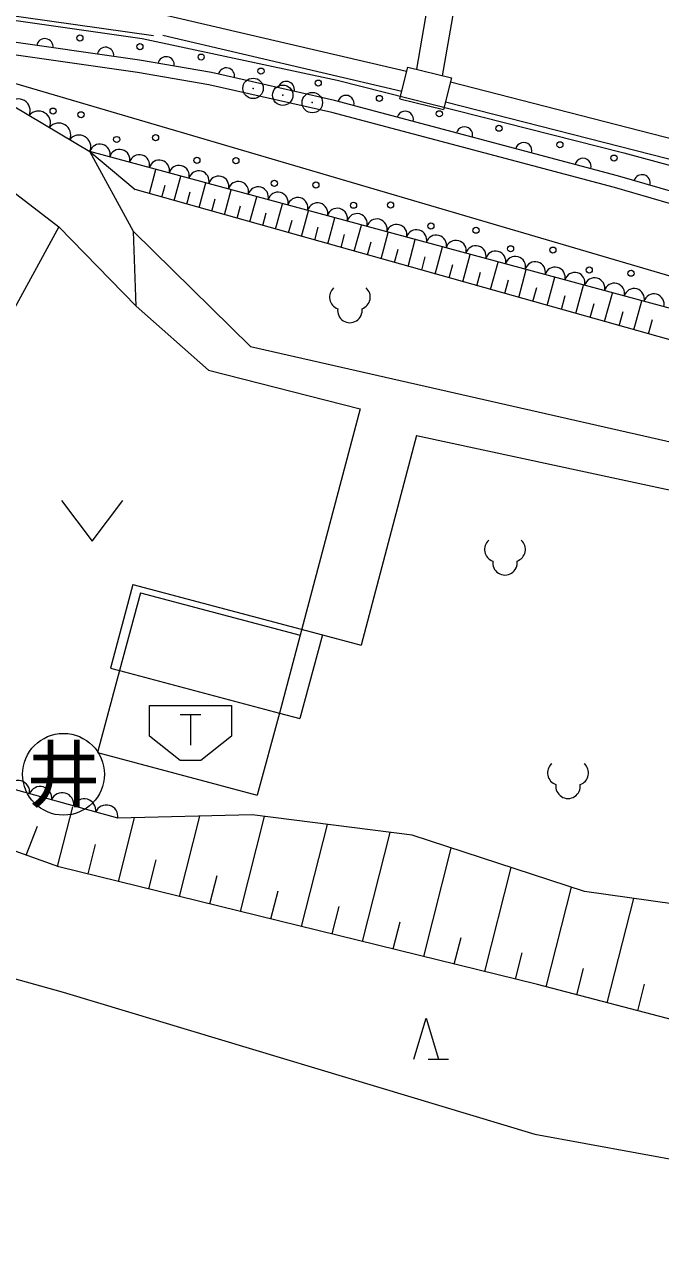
# Model space of a CAD drawing. Units: millimetres, scale not verified. Extents: x 40000 to 680000, y 20000 to 380000.
# Drawn here: x 442192 to 457751, y 258447 to 288413 of the extents above; entities that cross this region are included whole.
import ezdxf
from ezdxf.enums import TextEntityAlignment as Align

# ---------------------------------------------------------------- set-up
doc = ezdxf.new("R2010")
doc.units = ezdxf.units.MM
doc.header["$LTSCALE"] = 1000
doc.header["$PDMODE"] = 32
doc.header["$PDSIZE"] = 500
doc.linetypes.add('DASHED', pattern=[7.5, 6, -1.5])
doc.layers.add('M-BGD', color=7, linetype='Continuous', lineweight=13)
doc.layers.add('M-BGD-EXST', color=7, linetype='Continuous', lineweight=13)
doc.styles.add('ＭＳ ゴシック', font='')
doc.styles.get('ＭＳ ゴシック').set_extended_font_data('MS Gothic')

msp = doc.modelspace()

# ---------------------------------------------------------------- linework, layer by layer
at = {"layer": 'M-BGD', "linetype": 'DASHED'}
for p, q in [((451789, 287321), (453937, 299733)), ((452420, 287160), (454582, 299646)), ((445344, 288137), (439267, 288996)), ((451534, 287262), (445426, 288691)), ((451420, 286775), (445352, 288195)), ((452613, 287011), (459046, 285359)), ((452493, 286525), (458922, 284875))]:
    msp.add_line(p, q, dxfattribs=at)
at = {"layer": 'M-BGD'}
for p, q in [((439253, 288897), (445073, 288074)), ((445004, 287539), (439168, 288371)), ((445073, 288074), (449838, 287052)), ((444957, 287242), (441180, 287781)), ((446764, 287235), (445004, 287539)), ((441270, 287179), (471567, 278264)), ((446705, 286941), (444957, 287242)), ((449779, 286554), (446764, 287235)), ((451377, 286593), (451569, 287370)), ((451569, 287370), (452637, 287107)), ((452637, 287107), (452445, 286330)), ((441321, 286778), (443793, 285304)), ((449707, 286262), (446705, 286941)), ((449838, 287052), (456858, 285272)), ((456703, 284714), (449779, 286554)), ((451377, 286593), (452445, 286330)), ((456623, 284426), (449707, 286262)), ((443793, 285304), (444902, 284373)), ((444859, 283353), (443793, 285304)), ((477677, 276138), (443793, 285304)), ((456858, 285272), (458874, 284725)), ((445249, 284275), (445409, 284867)), ((445854, 284105), (446016, 284703)), ((482915, 277024), (456703, 284714)), ((441690, 284496), (443035, 283461)), ((445552, 284190), (445632, 284486)), ((446465, 283933), (446629, 284537)), ((482392, 276865), (456623, 284426)), ((476512, 275486), (444902, 284373)), ((446160, 284019), (446241, 284318)), ((446774, 283847), (446856, 284149)), ((447082, 283760), (447248, 284370)), ((447706, 283585), (447872, 284201)), ((447394, 283672), (447477, 283977)), ((448020, 283496), (448104, 283804)), ((448335, 283408), (448503, 284030)), ((448970, 283229), (449140, 283858)), ((448653, 283318), (448737, 283630)), ((449612, 283049), (449784, 283684)), ((450260, 282867), (450434, 283508)), ((443035, 283461), (441598, 280833)), ((443035, 283461), (444927, 281521)), ((444927, 281521), (444859, 283353)), ((444859, 283353), (447721, 280537)), ((449291, 283139), (449376, 283453)), ((449936, 282958), (450022, 283275)), ((450914, 282683), (451089, 283327)), ((450587, 282775), (450674, 283095)), ((451245, 282590), (451332, 282914)), ((451575, 282497), (451752, 283152)), ((452242, 282309), (452421, 282971)), ((451909, 282403), (451997, 282730)), ((452916, 282120), (453097, 282788)), ((453596, 281929), (453779, 282603)), ((452579, 282215), (452668, 282545)), ((453256, 282024), (453346, 282358)), ((454283, 281735), (454468, 282417)), ((453940, 281832), (454031, 282169)), ((454977, 281540), (455163, 282229)), ((455678, 281343), (455866, 282039)), ((454630, 281638), (454722, 281978)), ((455327, 281442), (455420, 281786)), ((456385, 281144), (456574, 281843)), ((444927, 281521), (446696, 279959)), ((456031, 281244), (456125, 281591)), ((456742, 281044), (456837, 281395)), ((457099, 280944), (457291, 281653)), ((457460, 280842), (457556, 281197)), ((447721, 280537), (466561, 276254)), ((446696, 279959), (450400, 279009)), ((450400, 279009), (448939, 273471)), ((451778, 278357), (450425, 273228)), ((451778, 278357), (460834, 276410)), ((443100, 276771), (443850, 275771)), ((443850, 275771), (444600, 276771)), ((444842, 274712), (444292, 272668)), ((445026, 274512), (444514, 272609)), ((444842, 274712), (449479, 273479)), ((445026, 274512), (448939, 273471)), ((448939, 273471), (448427, 271569)), ((449479, 273479), (448928, 271435)), ((449479, 273479), (450425, 273228)), ((444514, 272609), (443974, 270604)), ((444292, 272668), (444514, 272609)), ((444514, 272609), (448427, 271569)), ((445253, 271756), (447253, 271756)), ((445253, 271006), (445253, 271756)), ((446003, 271531), (446503, 271531)), ((446253, 271531), (446253, 270781)), ((447253, 271756), (447253, 271006)), ((448427, 271569), (447887, 269563)), ((448427, 271569), (448928, 271435)), ((446003, 270406), (445253, 271006)), ((447253, 271006), (446503, 270406)), ((443974, 270604), (447887, 269563)), ((443028, 267809), (435404, 270552)), ((446503, 270406), (446003, 270406)), ((444473, 268995), (440155, 270196)), ((443002, 267818), (443372, 269275)), ((442232, 268095), (442511, 268804)), ((447758, 269080), (444473, 268995)), ((444491, 267450), (444886, 269006)), ((445982, 267083), (446480, 269047)), ((447474, 266716), (448064, 269041)), ((451674, 268581), (447758, 269080)), ((448968, 266349), (449601, 268845)), ((450462, 265982), (451140, 268649)), ((455891, 267203), (451674, 268581)), ((443746, 267633), (443930, 268356)), ((451959, 265614), (452632, 268268)), ((445236, 267266), (445417, 267978)), ((454741, 264931), (443028, 267809)), ((446728, 266900), (446906, 267599)), ((453456, 265246), (454101, 267788)), ((454954, 264875), (455572, 267307)), ((448221, 266533), (448395, 267220)), ((458092, 266896), (455891, 267203)), ((456448, 264483), (457096, 267034)), ((435371, 266906), (443140, 264744)), ((449715, 266166), (449886, 266841)), ((451211, 265798), (451379, 266461)), ((452707, 265430), (452873, 266081)), ((454206, 265062), (454368, 265701)), ((455701, 264679), (455864, 265320)), ((469956, 260946), (454741, 264931)), ((457196, 264288), (457362, 264939)), ((443140, 264744), (454673, 261272)), ((451717, 263104), (452017, 264104)), ((452017, 264104), (452317, 263104)), ((452067, 263104), (452567, 263104)), ((454673, 261272), (470028, 258447))]:
    msp.add_line(p, q, dxfattribs=at)
for centre in [(443547, 288084), (445015, 287870), (446514, 287615), (447977, 287272), (449378, 286980), (450875, 286605), (442892, 286294), (443575, 286204), (452340, 286228), (453800, 285875), (444447, 285600), (445399, 285646), (455289, 285470), (446410, 285090), (447364, 285082), (456615, 285145), (448305, 284529), (449320, 284486), (450241, 283992), (451147, 283998), (452134, 283484), (453238, 283380), (454083, 282926), (455119, 282894), (456008, 282409), (457030, 282328)]:
    msp.add_circle(centre, 75, dxfattribs=at)
for centre, radius, start, end in [((394311, -40962), 336500, 76.17326, 83.6809), ((394311, -40962), 336300, 76.17326, 83.6809), ((442690, 287868), 200, 351.8867, 171.8866), ((444175, 287657), 200, 351.8867, 171.8866), ((445657, 287426), 200, 350.2205, 170.2204), ((447131, 287152), 200, 347.2643, 167.2642), ((448595, 286821), 200, 347.2643, 167.2642), ((442042, 286301), 291, 337.2597, 141.1439), ((450055, 286480), 200, 345.1242, 165.1242), ((442536, 286006), 291, 337.2597, 141.1439), ((451505, 286095), 200, 345.1242, 165.1242), ((443031, 285712), 291, 337.2597, 141.1439), ((452955, 285710), 200, 345.1242, 165.1242), ((443525, 285417), 291, 337.2597, 141.1439), ((444035, 285238), 251, 345.0291, 164.6973), ((444519, 285107), 251, 345.0291, 164.6973), ((454404, 285325), 200, 345.1242, 165.1242), ((445003, 284976), 251, 345.0291, 164.6973), ((445487, 284845), 251, 345.0291, 164.6973), ((455854, 284940), 200, 345.1242, 165.1242), ((445971, 284714), 251, 345.0291, 164.6973), ((446456, 284583), 251, 345.0291, 164.6973), ((446940, 284453), 251, 345.0291, 164.6973), ((457299, 284540), 200, 343.6481, 163.6481), ((447424, 284322), 251, 345.0291, 164.6973), ((447908, 284191), 251, 345.0291, 164.6973), ((448392, 284060), 251, 345.0291, 164.6973), ((448876, 283929), 251, 345.0291, 164.6973), ((449360, 283798), 251, 345.0291, 164.6973), ((449844, 283667), 251, 345.0291, 164.6973), ((450328, 283536), 251, 345.0291, 164.6973), ((450812, 283405), 251, 345.0291, 164.6973), ((451296, 283274), 251, 345.0291, 164.6973), ((451780, 283143), 251, 345.0291, 164.6973), ((452264, 283012), 251, 345.0291, 164.6973), ((452748, 282881), 251, 345.0291, 164.6973), ((453232, 282750), 251, 345.0291, 164.6973), ((453716, 282619), 251, 345.0291, 164.6973), ((454200, 282488), 251, 345.0291, 164.6973), ((454684, 282358), 251, 345.0291, 164.6973), ((455168, 282227), 251, 345.0291, 164.6973), ((455653, 282096), 251, 345.0291, 164.6973), ((456137, 281965), 251, 345.0291, 164.6973), ((456621, 281834), 251, 345.0291, 164.6973), ((449952, 281744), 300, 131.4195, 251.1424), ((450352, 281744), 300, 288.8576, 48.5806), ((457105, 281703), 251, 345.0291, 164.6973), ((457589, 281572), 251, 345.0291, 164.6973), ((450152, 281419), 300, 172.1402, 7.8598), ((453746, 275571), 300, 131.4195, 251.1424), ((454146, 275571), 300, 288.8576, 48.5806), ((453946, 275246), 300, 172.1402, 7.8598), ((455289, 270105), 300, 131.4195, 251.1424), ((455689, 270105), 300, 288.8576, 48.5806), ((442035, 269640), 282, 350.9679, 157.9616), ((442575, 269490), 282, 350.9679, 157.9616), ((455489, 269780), 300, 172.1402, 7.8598), ((443115, 269340), 282, 350.9679, 157.9616), ((443655, 269189), 282, 350.9679, 157.9616), ((444195, 269039), 282, 350.9679, 157.9616)]:
    msp.add_arc(centre, radius, start, end, dxfattribs=at)
for p in [(447784, 286851), (448510, 286683), (449233, 286502)]:
    msp.add_point(p, dxfattribs=at)
at = {"layer": 'M-BGD-EXST'}
msp.add_circle((443146, 270071), 1000, dxfattribs=at)

# ---------------------------------------------------------------- texts
at = {"layer": 'M-BGD-EXST', "style": 'ＭＳ ゴシック'}
msp.add_text('井', height=1320, dxfattribs=at).set_placement((443146, 270071), align=Align.MIDDLE_CENTER)

doc.saveas('drawing.dxf')
